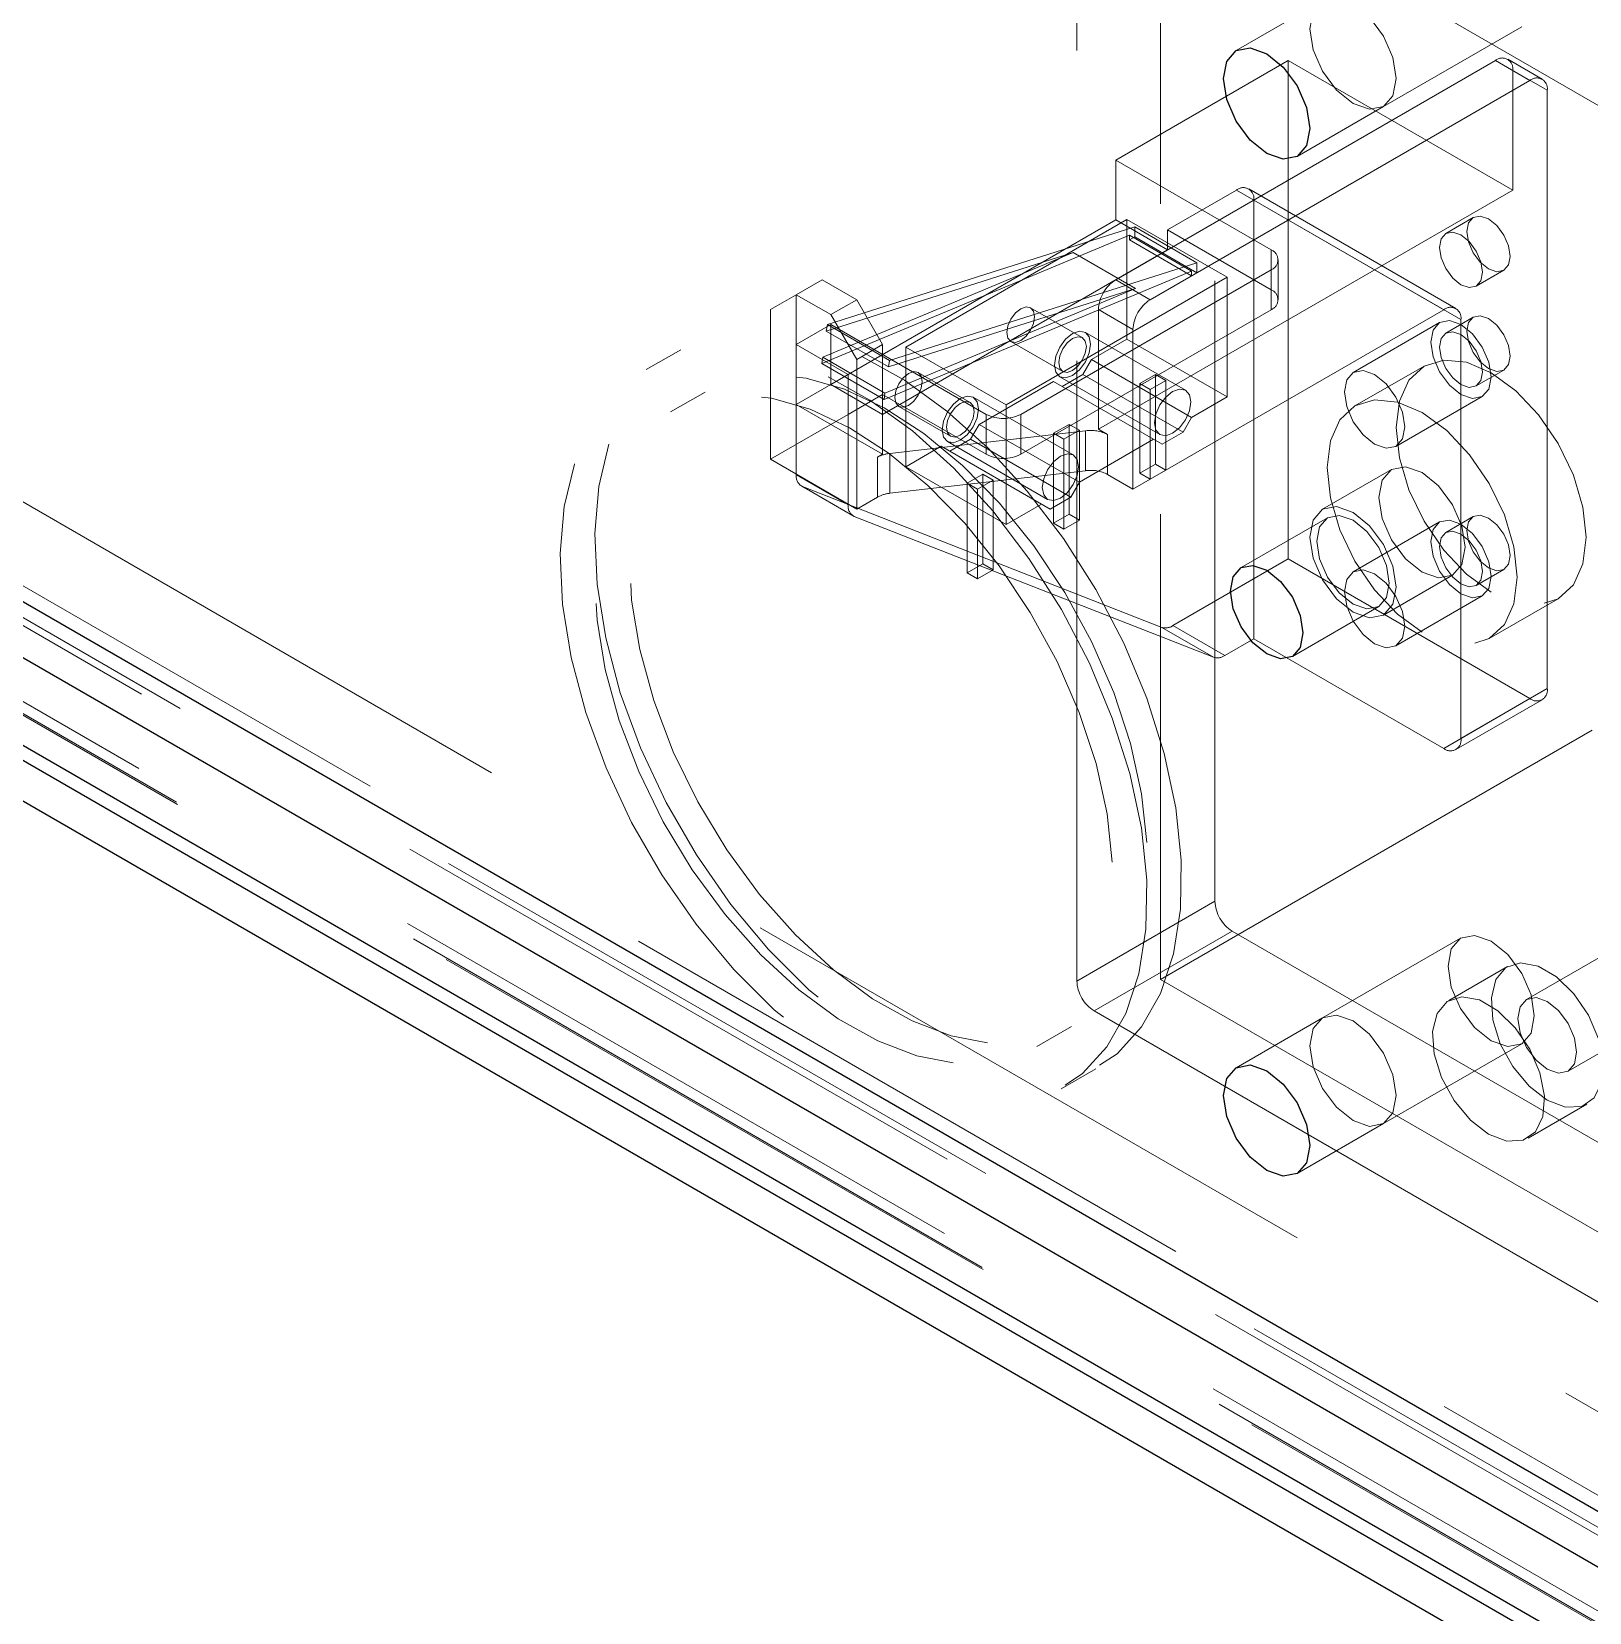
# Model space of a CAD drawing. Header units: millimetres. Extents: x 108 to 5832, y 144 to 4056.
# Drawn here: x 4780.8 to 4844.6, y 2875.1 to 2939.8 of the extents above; entities that cross this region are included whole.
import ezdxf

# ---------------------------------------------------------------- set-up
doc = ezdxf.new("R2010")
doc.units = ezdxf.units.MM
doc.header["$LTSCALE"] = 20
doc.linetypes.add('HIDDEN', pattern=[1.905, 1.27, -0.635])

msp = doc.modelspace()

# ---------------------------------------------------------------- linework, layer by layer
at = {"color": 7, "linetype": 'Continuous', "lineweight": 25}
for p, q in [((4300.955, 3190.995), (5213.123, 2664.412)), ((4300.955, 3187.402), (5213.123, 2660.819)), ((4301.328, 3186.578), (5213.495, 2659.995)), ((4675.12, 2977.28), (4847.654, 2877.678)), ((4847.654, 2869.513), (4675.12, 2969.115))]:
    msp.add_line(p, q, dxfattribs=at)
at = {"color": 1, "linetype": 'HIDDEN', "lineweight": 18}
for p, q in [((5214.254, 2665.065), (4302.793, 3191.24)), ((4302.935, 3191.485), (5214.395, 2665.31)), ((4302.793, 3187.647), (5214.254, 2661.472)), ((4302.835, 3187.555), (5214.295, 2661.38)), ((5214.395, 2661.39), (4302.935, 3187.565)), ((5214.395, 2660.084), (4302.228, 3186.667)), ((4678.656, 2979.321), (4851.19, 2879.719)), ((4673.678, 2978.766), (4849.096, 2877.499)), ((4851.19, 2871.554), (4678.656, 2971.156)), ((4827.042, 2958.165), (4827.042, 2901.007)), ((4829.27, 2904.212), (4829.27, 2951.572)), ((4823.613, 2900.947), (4823.613, 2948.306)), ((4824.32, 2948.714), (4845.533, 2936.468)), ((4833.677, 2941.082), (4830.141, 2939.041)), ((4836.176, 2936.752), (4841.833, 2940.017)), ((4840.76, 2938.641), (4825.204, 2929.661)), ((4832.275, 2938.64), (4825.204, 2934.558)), ((4832.275, 2938.64), (4841.467, 2933.334)), ((4832.275, 2938.64), (4832.275, 2918.227)), ((4842.174, 2937.825), (4840.76, 2938.641)), ((4842.674, 2937.874), (4841.26, 2938.691)), ((4826.618, 2928.844), (4842.174, 2937.825)), ((4841.467, 2938.233), (4842.881, 2937.416)), ((4841.467, 2933.334), (4841.467, 2938.233)), ((4842.881, 2937.416), (4842.881, 2912.92)), ((4832.641, 2934.711), (4836.176, 2936.752)), ((4831.568, 2930.884), (4825.204, 2934.558)), ((4825.204, 2932.109), (4825.204, 2934.558)), ((4841.467, 2933.334), (4824.497, 2923.537)), ((4830.154, 2933.333), (4827.325, 2931.7)), ((4830.154, 2933.333), (4838.639, 2928.435)), ((4839.139, 2928.484), (4830.654, 2933.383)), ((4830.861, 2914.961), (4830.861, 2932.925)), ((4839.346, 2928.027), (4830.861, 2932.925)), ((4825.204, 2932.109), (4813.537, 2925.373)), ((4816.612, 2926.904), (4825.663, 2932.129)), ((4827.325, 2930.884), (4825.204, 2932.109)), ((4825.663, 2932.129), (4829.765, 2929.762)), ((4825.663, 2932.129), (4825.663, 2927.23)), ((4839.852, 2932.211), (4838.721, 2931.558)), ((4825.769, 2931.487), (4813.174, 2926.228)), ((4813.395, 2927.823), (4825.982, 2931.823)), ((4825.769, 2931.293), (4825.769, 2931.487)), ((4825.769, 2931.487), (4828.315, 2930.018)), ((4825.982, 2931.415), (4825.769, 2931.293)), ((4825.982, 2931.823), (4828.527, 2930.354)), ((4825.982, 2931.823), (4825.982, 2931.415)), ((4825.982, 2931.415), (4828.527, 2929.945)), ((4827.325, 2930.884), (4827.325, 2931.7)), ((4831.568, 2929.251), (4827.325, 2931.7)), ((4813.203, 2926.488), (4823.465, 2930.772)), ((4823.465, 2930.772), (4813.349, 2927.558)), ((4827.325, 2930.884), (4815.658, 2924.149)), ((4826.01, 2929.303), (4823.465, 2930.772)), ((4825.769, 2931.293), (4828.315, 2929.823)), ((4831.568, 2929.251), (4831.568, 2930.884)), ((4815.941, 2926.354), (4828.527, 2930.354)), ((4821.315, 2924.149), (4831.568, 2930.068)), ((4828.527, 2930.354), (4828.527, 2929.945)), ((4831.568, 2930.068), (4831.568, 2928.435)), ((4831.861, 2928.843), (4831.861, 2930.476)), ((4813.183, 2929.661), (4812.122, 2929.048)), ((4812.122, 2929.048), (4813.183, 2929.661)), ((4814.597, 2928.844), (4813.183, 2929.661)), ((4828.315, 2930.018), (4815.719, 2924.759)), ((4820.714, 2924.537), (4829.765, 2929.762)), ((4825.204, 2929.661), (4826.618, 2928.844)), ((4828.315, 2929.823), (4828.315, 2930.018)), ((4828.527, 2929.945), (4828.315, 2929.823)), ((4829.765, 2929.762), (4829.765, 2924.862)), ((4839.971, 2929.393), (4841.102, 2930.046)), ((4812.122, 2929.048), (4811.062, 2928.436)), ((4811.062, 2928.436), (4812.122, 2929.048)), ((4812.122, 2929.048), (4813.537, 2928.232)), ((4812.122, 2929.048), (4812.122, 2924.557)), ((4813.537, 2928.232), (4814.597, 2928.844)), ((4814.597, 2928.844), (4815.658, 2927.007)), ((4815.748, 2925.018), (4826.01, 2929.303)), ((4826.01, 2929.303), (4815.894, 2926.088)), ((4811.062, 2928.436), (4811.062, 2922.312)), ((4814.597, 2926.395), (4813.537, 2928.232)), ((4821.315, 2922.516), (4831.568, 2928.435)), ((4823.836, 2927.29), (4821.715, 2928.515)), ((4825.911, 2927.62), (4824.497, 2928.436)), ((4824.497, 2923.537), (4824.497, 2928.436)), ((4838.639, 2928.435), (4825.911, 2921.087)), ((4839.852, 2928.129), (4838.721, 2927.475)), ((4813.537, 2927.823), (4812.122, 2927.006)), ((4813.349, 2927.558), (4813.395, 2927.823)), ((4813.349, 2927.558), (4815.894, 2926.088)), ((4813.395, 2927.823), (4815.941, 2926.354)), ((4813.537, 2927.823), (4819.9, 2924.149)), ((4813.537, 2925.373), (4813.537, 2927.823)), ((4828.062, 2925.139), (4823.961, 2927.507)), ((4825.911, 2921.087), (4825.911, 2927.62)), ((4838.471, 2927.908), (4834.935, 2925.867)), ((4839.346, 2910.879), (4839.346, 2928.027)), ((4814.244, 2925.782), (4812.122, 2927.006)), ((4815.658, 2927.007), (4814.597, 2926.395)), ((4815.658, 2927.007), (4815.658, 2922.516)), ((4816.612, 2922.005), (4816.612, 2926.904)), ((4816.612, 2926.904), (4820.714, 2924.537)), ((4820.915, 2927.129), (4823.036, 2925.905)), ((4825.663, 2927.23), (4824.214, 2926.393)), ((4825.663, 2927.23), (4829.765, 2924.862)), ((4807.39, 2926.795), (4805.976, 2925.979)), ((4813.174, 2926.228), (4813.203, 2926.488)), ((4813.174, 2926.228), (4815.719, 2924.759)), ((4813.203, 2926.488), (4815.748, 2925.018)), ((4814.597, 2926.395), (4814.597, 2920.271)), ((4815.894, 2926.088), (4815.941, 2926.354)), ((4824.214, 2926.393), (4823.86, 2925.781)), ((4828.315, 2924.026), (4824.214, 2926.393)), ((4812.122, 2924.557), (4814.244, 2925.782)), ((4814.244, 2925.782), (4814.244, 2924.149)), ((4819.24, 2924.637), (4817.118, 2925.862)), ((4822.911, 2925.688), (4827.012, 2923.32)), ((4823.86, 2925.781), (4823.012, 2925.291)), ((4827.962, 2923.413), (4823.86, 2925.781)), ((4826.194, 2925.414), (4826.83, 2925.781)), ((4826.618, 2925.169), (4827.254, 2925.536)), ((4826.83, 2925.781), (4826.83, 2922.107)), ((4826.83, 2925.781), (4827.254, 2925.536)), ((4827.254, 2925.536), (4827.254, 2921.862)), ((4837.834, 2926.124), (4835.005, 2924.491)), ((4839.971, 2925.31), (4841.102, 2925.963)), ((4808.39, 2925.063), (4806.976, 2924.247)), ((4813.537, 2925.373), (4815.658, 2924.149)), ((4815.658, 2924.965), (4814.244, 2924.149)), ((4815.658, 2924.965), (4819.9, 2922.516)), ((4815.719, 2924.759), (4815.748, 2925.018)), ((4822.658, 2925.495), (4819.618, 2923.74)), ((4826.759, 2923.128), (4822.658, 2925.495)), ((4823.012, 2925.291), (4822.658, 2925.495)), ((4827.113, 2922.923), (4823.012, 2925.291)), ((4826.194, 2921.739), (4826.194, 2925.414)), ((4826.194, 2925.414), (4826.618, 2925.169)), ((4826.618, 2921.494), (4826.618, 2925.169)), ((4815.658, 2922.516), (4812.122, 2924.557)), ((4812.122, 2924.557), (4812.122, 2921.671)), ((4816.319, 2924.476), (4818.44, 2923.251)), ((4823.466, 2922.486), (4819.365, 2924.854)), ((4820.714, 2919.637), (4820.714, 2924.537)), ((4829.765, 2924.862), (4828.315, 2924.026)), ((4836.685, 2922.836), (4840.221, 2924.877)), ((4814.244, 2924.149), (4811.062, 2922.312)), ((4814.244, 2920.447), (4814.244, 2924.149)), ((4819.618, 2923.74), (4819.264, 2923.128)), ((4823.719, 2921.372), (4819.618, 2923.74)), ((4819.9, 2924.149), (4819.9, 2922.516)), ((4821.315, 2922.516), (4821.315, 2924.149)), ((4822.658, 2923.373), (4823.295, 2923.74)), ((4823.295, 2923.74), (4823.295, 2920.066)), ((4823.295, 2923.74), (4823.719, 2923.495)), ((4828.315, 2924.026), (4827.962, 2923.413)), ((4815.955, 2922.55), (4823.972, 2923.476)), ((4818.315, 2923.035), (4822.416, 2920.667)), ((4819.264, 2923.128), (4818.416, 2922.638)), ((4823.365, 2920.76), (4819.264, 2923.128)), ((4822.658, 2919.698), (4822.658, 2923.373)), ((4822.658, 2923.373), (4823.082, 2923.128)), ((4823.082, 2923.128), (4823.719, 2923.495)), ((4823.082, 2919.453), (4823.082, 2923.128)), ((4823.719, 2923.495), (4823.719, 2919.821)), ((4826.759, 2923.128), (4823.719, 2921.372)), ((4823.972, 2921.843), (4823.972, 2923.476)), ((4824.497, 2923.537), (4824.875, 2923.318)), ((4824.875, 2923.318), (4824.875, 2921.685)), ((4827.113, 2922.923), (4826.759, 2923.128)), ((4827.962, 2923.413), (4827.113, 2922.923)), ((4811.062, 2922.312), (4814.597, 2920.271)), ((4815.444, 2922.393), (4815.658, 2922.516)), ((4815.444, 2920.759), (4815.444, 2922.393)), ((4815.955, 2922.55), (4815.955, 2920.917)), ((4818.062, 2922.842), (4816.612, 2922.005)), ((4822.163, 2920.474), (4818.062, 2922.842)), ((4818.416, 2922.638), (4818.062, 2922.842)), ((4822.517, 2920.27), (4818.416, 2922.638)), ((4812.122, 2921.671), (4814.244, 2920.447)), ((4823.972, 2921.843), (4815.955, 2920.917)), ((4816.612, 2922.005), (4820.714, 2919.637)), ((4819.123, 2921.332), (4819.759, 2921.699)), ((4819.759, 2921.699), (4819.759, 2918.025)), ((4819.759, 2921.699), (4820.183, 2921.454)), ((4825.911, 2921.087), (4824.875, 2921.685)), ((4826.83, 2922.107), (4826.194, 2921.739)), ((4826.194, 2921.739), (4826.618, 2921.494)), ((4827.254, 2921.862), (4826.618, 2921.494)), ((4826.83, 2922.107), (4827.254, 2921.862)), ((4836.505, 2921.893), (4833.677, 2920.26)), ((4812.329, 2921.214), (4814.451, 2919.989)), ((4814.496, 2919.967), (4812.375, 2921.192)), ((4827.094, 2915.427), (4812.375, 2921.192)), ((4819.123, 2917.657), (4819.123, 2921.332)), ((4819.123, 2921.332), (4819.547, 2921.087)), ((4819.547, 2921.087), (4820.183, 2921.454)), ((4819.547, 2917.412), (4819.547, 2921.087)), ((4820.183, 2921.454), (4820.183, 2917.78)), ((4823.719, 2921.372), (4823.365, 2920.76)), ((4815.444, 2920.759), (4814.597, 2920.271)), ((4822.163, 2920.474), (4820.714, 2919.637)), ((4822.517, 2920.27), (4822.163, 2920.474)), ((4823.365, 2920.76), (4822.517, 2920.27)), ((4829.215, 2914.202), (4814.496, 2919.967)), ((4823.295, 2920.066), (4822.658, 2919.698)), ((4823.719, 2919.821), (4823.082, 2919.453)), ((4823.295, 2920.066), (4823.719, 2919.821)), ((4833.877, 2919.914), (4830.341, 2917.873)), ((4838.471, 2919.743), (4834.935, 2917.702)), ((4839.852, 2919.963), (4838.721, 2919.31)), ((4822.658, 2919.698), (4823.082, 2919.453)), ((4819.759, 2918.025), (4819.123, 2917.657)), ((4820.183, 2917.78), (4819.547, 2917.412)), ((4819.759, 2918.025), (4820.183, 2917.78)), ((4832.275, 2918.227), (4827.548, 2915.498)), ((4832.275, 2918.227), (4842.174, 2912.512)), ((4839.971, 2917.145), (4841.102, 2917.798)), ((4819.123, 2917.657), (4819.547, 2917.412)), ((4836.176, 2915.93), (4839.005, 2917.563)), ((4836.685, 2914.671), (4840.221, 2916.712)), ((4840.505, 2914.965), (4843.333, 2916.598)), ((4832.441, 2914.235), (4835.976, 2916.276)), ((4827.094, 2915.427), (4829.215, 2914.202)), ((4829.67, 2914.273), (4827.548, 2915.498)), ((4829.67, 2914.273), (4830.861, 2914.961)), ((4830.861, 2914.961), (4838.639, 2910.471)), ((4839.346, 2910.879), (4842.881, 2912.92)), ((4842.174, 2912.512), (4838.639, 2910.471)), ((4839.139, 2910.421), (4842.674, 2912.462)), ((4827.042, 2901.007), (4844.72, 2911.212)), ((4857.305, 2909.011), (4842.032, 2900.194)), ((4843.731, 2897.25), (4859.005, 2906.067)), ((4829.27, 2904.212), (4823.613, 2900.947)), ((4824.32, 2899.722), (4829.977, 2902.988)), ((4851.19, 2890.742), (4829.977, 2902.988)), ((4839.333, 2902.704), (4833.677, 2899.439)), ((4827.042, 2901.007), (4853.311, 2885.842)), ((4841.257, 2901.537), (4838.852, 2900.149)), ((4845.533, 2887.476), (4824.32, 2899.722)), ((4821.975, 2898.265), (4823.389, 2899.082)), ((4833.677, 2899.439), (4830.141, 2897.397)), ((4836.176, 2895.108), (4841.833, 2898.374)), ((4822.974, 2896.533), (4824.389, 2897.35)), ((4842.102, 2894.519), (4844.506, 2895.907)), ((4832.641, 2893.067), (4836.176, 2895.108))]:
    msp.add_line(p, q, dxfattribs=at)
at = {"color": 1, "linetype": 'HIDDEN', "lineweight": 18, "flags": 128}
for points in [[(4834.926, 2936.876), (4834.25, 2937.421), (4833.676, 2938.195), (4833.293, 2939.079), (4833.159, 2939.937), (4833.293, 2940.641), (4833.676, 2941.082), (4834.25, 2941.193), (4834.926, 2940.958), (4835.603, 2940.412), (4836.176, 2939.639), (4836.56, 2938.755), (4836.694, 2937.896), (4836.56, 2937.193), (4836.176, 2936.752), (4835.603, 2936.64), (4834.926, 2936.876)], [(4833.159, 2939.937), (4833.293, 2940.641), (4833.676, 2941.082), (4834.25, 2941.193), (4834.926, 2940.958), (4835.603, 2940.412), (4836.176, 2939.639), (4836.56, 2938.755), (4836.694, 2937.896), (4836.56, 2937.193), (4836.176, 2936.752), (4835.603, 2936.64), (4834.926, 2936.876), (4834.25, 2937.421), (4833.676, 2938.195), (4833.293, 2939.079), (4833.159, 2939.937)], [(4841.361, 2930.618), (4841.294, 2931.048), (4841.102, 2931.49), (4840.816, 2931.876), (4840.477, 2932.149), (4840.139, 2932.267), (4839.852, 2932.211), (4839.661, 2931.991), (4839.593, 2931.639), (4839.661, 2931.209), (4839.852, 2930.768), (4840.139, 2930.381), (4840.477, 2930.108), (4840.816, 2929.99), (4841.102, 2930.046), (4841.294, 2930.267), (4841.361, 2930.618)], [(4840.23, 2929.965), (4840.163, 2930.395), (4839.971, 2930.836), (4839.684, 2931.223), (4839.346, 2931.496), (4839.008, 2931.614), (4838.721, 2931.558), (4838.529, 2931.338), (4838.462, 2930.986), (4838.529, 2930.556), (4838.721, 2930.115), (4839.008, 2929.728), (4839.346, 2929.455), (4839.684, 2929.337), (4839.971, 2929.393), (4840.163, 2929.613), (4840.23, 2929.965)], [(4820.749, 2927.496), (4820.792, 2927.77), (4820.915, 2928.053), (4821.098, 2928.301), (4821.315, 2928.475), (4821.531, 2928.551), (4821.715, 2928.515), (4821.837, 2928.374), (4821.88, 2928.149), (4821.837, 2927.874), (4821.715, 2927.591), (4821.531, 2927.344), (4821.315, 2927.169), (4821.098, 2927.094), (4820.915, 2927.129), (4820.792, 2927.27), (4820.749, 2927.496)], [(4841.361, 2926.536), (4841.294, 2926.965), (4841.102, 2927.407), (4840.816, 2927.794), (4840.477, 2928.067), (4840.139, 2928.184), (4839.852, 2928.128), (4839.661, 2927.908), (4839.593, 2927.556), (4839.661, 2927.127), (4839.852, 2926.685), (4840.139, 2926.298), (4840.477, 2926.025), (4840.816, 2925.908), (4841.102, 2925.963), (4841.294, 2926.184), (4841.361, 2926.536)], [(4827.892, 2905.898), (4827.669, 2908.037), (4827.195, 2910.261), (4826.48, 2912.525), (4825.539, 2914.779), (4824.393, 2916.975), (4823.065, 2919.067), (4821.584, 2921.009), (4819.982, 2922.761), (4818.293, 2924.285), (4816.553, 2925.549), (4814.798, 2926.526), (4813.067, 2927.195), (4811.395, 2927.541), (4809.82, 2927.558), (4808.374, 2927.245), (4807.088, 2926.608), (4805.99, 2925.661), (4805.102, 2924.425), (4804.445, 2922.926), (4804.031, 2921.195), (4803.871, 2919.27), (4803.966, 2917.191), (4804.316, 2915.004), (4804.912, 2912.753), (4805.742, 2910.489), (4806.788, 2908.258), (4808.029, 2906.108), (4809.437, 2904.086), (4810.982, 2902.233), (4812.632, 2900.591), (4814.352, 2899.193), (4816.104, 2898.07), (4817.852, 2897.245), (4819.558, 2896.736), (4821.185, 2896.554), (4822.7, 2896.702), (4824.07, 2897.179), (4825.265, 2897.972), (4826.26, 2899.067), (4827.035, 2900.438), (4827.572, 2902.058), (4827.86, 2903.89), (4827.892, 2905.898)], [(4822.694, 2926.169), (4822.75, 2926.53), (4822.911, 2926.901), (4823.152, 2927.226), (4823.436, 2927.455), (4823.72, 2927.554), (4823.961, 2927.507), (4824.122, 2927.322), (4824.178, 2927.026), (4824.122, 2926.665), (4823.961, 2926.294), (4823.72, 2925.969), (4823.436, 2925.74), (4823.152, 2925.641), (4822.911, 2925.688), (4822.75, 2925.873), (4822.694, 2926.169)], [(4840.583, 2925.678), (4840.489, 2926.28), (4840.221, 2926.898), (4839.819, 2927.44), (4839.346, 2927.822), (4838.872, 2927.986), (4838.471, 2927.908), (4838.203, 2927.6), (4838.108, 2927.107), (4838.203, 2926.506), (4838.471, 2925.887), (4838.872, 2925.346), (4839.346, 2924.964), (4839.819, 2924.799), (4840.221, 2924.877), (4840.489, 2925.186), (4840.583, 2925.678)], [(4840.23, 2925.882), (4840.163, 2926.312), (4839.971, 2926.754), (4839.684, 2927.14), (4839.346, 2927.413), (4839.008, 2927.531), (4838.721, 2927.475), (4838.529, 2927.255), (4838.462, 2926.903), (4838.529, 2926.474), (4838.721, 2926.032), (4839.008, 2925.645), (4839.346, 2925.372), (4839.684, 2925.255), (4839.971, 2925.31), (4840.163, 2925.531), (4840.23, 2925.882)], [(4824.002, 2926.924), (4823.959, 2927.149), (4823.836, 2927.29), (4823.653, 2927.326), (4823.436, 2927.251), (4823.22, 2927.076), (4823.036, 2926.828), (4822.913, 2926.546), (4822.87, 2926.271), (4822.913, 2926.046), (4823.036, 2925.905), (4823.22, 2925.869), (4823.436, 2925.944), (4823.653, 2926.119), (4823.836, 2926.366), (4823.959, 2926.649), (4824.002, 2926.924)], [(4826.478, 2905.081), (4826.255, 2907.22), (4825.781, 2909.445), (4825.066, 2911.708), (4824.125, 2913.962), (4822.979, 2916.158), (4821.651, 2918.25), (4820.17, 2920.193), (4818.568, 2921.945), (4816.879, 2923.469), (4815.138, 2924.733), (4813.384, 2925.71), (4811.652, 2926.378), (4809.981, 2926.725), (4808.406, 2926.742), (4806.96, 2926.428), (4805.674, 2925.792), (4804.575, 2924.845), (4803.688, 2923.609), (4803.031, 2922.109), (4802.617, 2920.379), (4802.456, 2918.453), (4802.552, 2916.375), (4802.901, 2914.187), (4803.498, 2911.937), (4804.328, 2909.672), (4805.374, 2907.441), (4806.615, 2905.292), (4808.023, 2903.269), (4809.568, 2901.417), (4811.218, 2899.774), (4812.938, 2898.377), (4814.69, 2897.253), (4816.437, 2896.428), (4818.143, 2895.919), (4819.771, 2895.737), (4821.286, 2895.886), (4822.655, 2896.362), (4823.851, 2897.156), (4824.846, 2898.25), (4825.621, 2899.622), (4826.158, 2901.241), (4826.445, 2903.074), (4826.478, 2905.081)], [(4840.583, 2916.87), (4839.577, 2917.604), (4838.639, 2918.594), (4837.833, 2919.773), (4837.215, 2921.06), (4836.827, 2922.367), (4836.694, 2923.606), (4836.827, 2924.692), (4837.215, 2925.551), (4837.833, 2926.124), (4838.639, 2926.373), (4839.577, 2926.28), (4840.583, 2925.852), (4841.59, 2925.118), (4842.528, 2924.128), (4843.333, 2922.949), (4843.951, 2921.662), (4844.34, 2920.355), (4844.472, 2919.116), (4844.34, 2918.03), (4843.951, 2917.171), (4843.333, 2916.598), (4842.528, 2916.349), (4841.59, 2916.442), (4840.583, 2916.87)], [(4826.48, 2906.624), (4826.268, 2908.606), (4825.813, 2910.668), (4825.125, 2912.764), (4824.22, 2914.844), (4823.121, 2916.858), (4821.851, 2918.761), (4820.442, 2920.506), (4818.927, 2922.054), (4817.34, 2923.368), (4815.719, 2924.417), (4814.102, 2925.177), (4812.527, 2925.63), (4811.031, 2925.765), (4809.649, 2925.579), (4808.413, 2925.076), (4807.352, 2924.269), (4806.491, 2923.175), (4805.851, 2921.822), (4805.446, 2920.24), (4805.285, 2918.466), (4805.374, 2916.543), (4805.708, 2914.515), (4806.282, 2912.429), (4807.08, 2910.336), (4808.085, 2908.283), (4809.273, 2906.318), (4810.616, 2904.489), (4812.083, 2902.837), (4813.639, 2901.402), (4815.248, 2900.217), (4816.871, 2899.31), (4818.472, 2898.702), (4820.012, 2898.407), (4821.455, 2898.433), (4822.768, 2898.778), (4823.92, 2899.435), (4824.884, 2900.388), (4825.636, 2901.615), (4826.161, 2903.088), (4826.444, 2904.77), (4826.48, 2906.624)], [(4816.153, 2924.842), (4816.196, 2925.117), (4816.319, 2925.4), (4816.502, 2925.647), (4816.719, 2925.822), (4816.935, 2925.897), (4817.118, 2925.862), (4817.241, 2925.72), (4817.284, 2925.495), (4817.241, 2925.22), (4817.118, 2924.938), (4816.935, 2924.69), (4816.719, 2924.516), (4816.502, 2924.44), (4816.319, 2924.476), (4816.196, 2924.617), (4816.153, 2924.842)], [(4837.048, 2923.637), (4836.954, 2924.239), (4836.685, 2924.857), (4836.284, 2925.399), (4835.81, 2925.781), (4835.337, 2925.945), (4834.935, 2925.867), (4834.667, 2925.559), (4834.573, 2925.066), (4834.667, 2924.465), (4834.935, 2923.846), (4835.337, 2923.305), (4835.81, 2922.923), (4836.284, 2922.758), (4836.685, 2922.836), (4836.954, 2923.145), (4837.048, 2923.637)], [(4825.066, 2905.808), (4824.854, 2907.789), (4824.399, 2909.852), (4823.711, 2911.948), (4822.806, 2914.027), (4821.706, 2916.042), (4820.437, 2917.944), (4819.028, 2919.69), (4817.512, 2921.238), (4815.926, 2922.552), (4814.305, 2923.601), (4812.688, 2924.361), (4811.113, 2924.813), (4809.617, 2924.948), (4808.234, 2924.762), (4806.998, 2924.26), (4805.938, 2923.452), (4805.077, 2922.359), (4804.437, 2921.005), (4804.031, 2919.423), (4803.871, 2917.65), (4803.959, 2915.727), (4804.294, 2913.698), (4804.868, 2911.613), (4805.666, 2909.519), (4806.671, 2907.466), (4807.859, 2905.502), (4809.202, 2903.673), (4810.669, 2902.021), (4812.225, 2900.586), (4813.833, 2899.401), (4815.457, 2898.494), (4817.058, 2897.886), (4818.598, 2897.591), (4820.041, 2897.617), (4821.354, 2897.962), (4822.506, 2898.619), (4823.47, 2899.572), (4824.222, 2900.799), (4824.746, 2902.271), (4825.03, 2903.954), (4825.066, 2905.808)], [(4818.097, 2923.516), (4818.154, 2923.876), (4818.315, 2924.247), (4818.556, 2924.572), (4818.84, 2924.801), (4819.124, 2924.9), (4819.365, 2924.853), (4819.526, 2924.668), (4819.582, 2924.373), (4819.526, 2924.012), (4819.365, 2923.641), (4819.124, 2923.316), (4818.84, 2923.087), (4818.556, 2922.988), (4818.315, 2923.035), (4818.154, 2923.22), (4818.097, 2923.516)], [(4826.795, 2923.801), (4826.851, 2924.162), (4827.012, 2924.533), (4827.253, 2924.858), (4827.537, 2925.087), (4827.821, 2925.186), (4828.062, 2925.139), (4828.223, 2924.954), (4828.28, 2924.658), (4828.223, 2924.298), (4828.062, 2923.927), (4827.821, 2923.602), (4827.537, 2923.373), (4827.253, 2923.274), (4827.012, 2923.321), (4826.851, 2923.506), (4826.795, 2923.801)], [(4819.406, 2924.271), (4819.362, 2924.496), (4819.24, 2924.637), (4819.056, 2924.673), (4818.84, 2924.597), (4818.623, 2924.423), (4818.44, 2924.175), (4818.317, 2923.892), (4818.274, 2923.618), (4818.317, 2923.392), (4818.44, 2923.251), (4818.623, 2923.216), (4818.84, 2923.291), (4819.056, 2923.466), (4819.24, 2923.713), (4819.362, 2923.996), (4819.406, 2924.271)], [(4837.755, 2915.237), (4836.748, 2915.971), (4835.81, 2916.961), (4835.005, 2918.14), (4834.387, 2919.427), (4833.998, 2920.734), (4833.866, 2921.973), (4833.998, 2923.059), (4834.387, 2923.918), (4835.005, 2924.491), (4835.81, 2924.74), (4836.748, 2924.647), (4837.755, 2924.219), (4838.761, 2923.485), (4839.699, 2922.495), (4840.505, 2921.316), (4841.123, 2920.029), (4841.511, 2918.722), (4841.644, 2917.483), (4841.511, 2916.397), (4841.123, 2915.538), (4840.505, 2914.965), (4839.699, 2914.716), (4838.761, 2914.809), (4837.755, 2915.237)], [(4822.199, 2921.148), (4822.255, 2921.509), (4822.416, 2921.88), (4822.657, 2922.205), (4822.941, 2922.434), (4823.225, 2922.533), (4823.466, 2922.486), (4823.627, 2922.301), (4823.684, 2922.005), (4823.627, 2921.644), (4823.466, 2921.273), (4823.225, 2920.949), (4822.941, 2920.719), (4822.657, 2920.62), (4822.416, 2920.667), (4822.255, 2920.852), (4822.199, 2921.148)], [(4837.755, 2917.687), (4838.431, 2917.451), (4839.005, 2917.563), (4839.388, 2918.004), (4839.523, 2918.707), (4839.388, 2919.566), (4839.005, 2920.45), (4838.431, 2921.223), (4837.755, 2921.769), (4837.078, 2922.004), (4836.505, 2921.893), (4836.122, 2921.452), (4835.987, 2920.748), (4836.122, 2919.89), (4836.505, 2919.006), (4837.078, 2918.233), (4837.755, 2917.687)], [(4834.926, 2916.054), (4834.25, 2916.6), (4833.676, 2917.373), (4833.293, 2918.257), (4833.159, 2919.116), (4833.293, 2919.819), (4833.676, 2920.26), (4834.25, 2920.372), (4834.926, 2920.136), (4835.603, 2919.591), (4836.176, 2918.817), (4836.56, 2917.933), (4836.694, 2917.075), (4836.56, 2916.371), (4836.176, 2915.93), (4835.603, 2915.819), (4834.926, 2916.054)], [(4833.442, 2918.952), (4833.555, 2919.543), (4833.877, 2919.914), (4834.358, 2920.007), (4834.926, 2919.81), (4835.495, 2919.351), (4835.977, 2918.701), (4836.298, 2917.959), (4836.411, 2917.238), (4836.298, 2916.647), (4835.977, 2916.276), (4835.495, 2916.183), (4834.926, 2916.38), (4834.358, 2916.839), (4833.877, 2917.489), (4833.555, 2918.231), (4833.442, 2918.952)], [(4840.583, 2917.513), (4840.489, 2918.114), (4840.221, 2918.733), (4839.819, 2919.274), (4839.346, 2919.656), (4838.872, 2919.821), (4838.471, 2919.743), (4838.203, 2919.434), (4838.108, 2918.942), (4838.203, 2918.341), (4838.471, 2917.722), (4838.872, 2917.181), (4839.346, 2916.798), (4839.819, 2916.634), (4840.221, 2916.712), (4840.489, 2917.021), (4840.583, 2917.513)], [(4841.361, 2918.37), (4841.294, 2918.8), (4841.102, 2919.241), (4840.816, 2919.628), (4840.477, 2919.901), (4840.139, 2920.019), (4839.852, 2919.963), (4839.661, 2919.743), (4839.593, 2919.391), (4839.661, 2918.961), (4839.852, 2918.52), (4840.139, 2918.133), (4840.477, 2917.86), (4840.816, 2917.742), (4841.102, 2917.798), (4841.294, 2918.019), (4841.361, 2918.37)], [(4840.23, 2917.717), (4840.163, 2918.147), (4839.971, 2918.588), (4839.684, 2918.975), (4839.346, 2919.248), (4839.008, 2919.366), (4838.721, 2919.31), (4838.529, 2919.089), (4838.462, 2918.738), (4838.529, 2918.308), (4838.721, 2917.867), (4839.008, 2917.48), (4839.346, 2917.207), (4839.684, 2917.089), (4839.971, 2917.145), (4840.163, 2917.365), (4840.23, 2917.717)], [(4837.048, 2915.472), (4836.954, 2916.073), (4836.685, 2916.692), (4836.284, 2917.233), (4835.81, 2917.615), (4835.337, 2917.78), (4834.935, 2917.702), (4834.667, 2917.393), (4834.573, 2916.901), (4834.667, 2916.3), (4834.935, 2915.681), (4835.337, 2915.14), (4835.81, 2914.757), (4836.284, 2914.593), (4836.685, 2914.671), (4836.954, 2914.98), (4837.048, 2915.472)], [(4840.583, 2898.498), (4839.907, 2899.044), (4839.333, 2899.817), (4838.95, 2900.701), (4838.816, 2901.559), (4838.95, 2902.263), (4839.333, 2902.704), (4839.907, 2902.815), (4840.583, 2902.58), (4841.26, 2902.034), (4841.833, 2901.261), (4842.217, 2900.377), (4842.351, 2899.518), (4842.217, 2898.815), (4841.833, 2898.374), (4841.26, 2898.262), (4840.583, 2898.498)], [(4842.881, 2896.068), (4843.628, 2895.781), (4844.293, 2895.813), (4844.805, 2896.16), (4845.109, 2896.784), (4845.172, 2897.619), (4844.986, 2898.573), (4844.572, 2899.543), (4843.975, 2900.424), (4843.26, 2901.121), (4842.503, 2901.558), (4841.788, 2901.687), (4841.191, 2901.495), (4840.777, 2901.003), (4840.591, 2900.263), (4840.654, 2899.357), (4840.958, 2898.381), (4841.47, 2897.443), (4842.135, 2896.643), (4842.881, 2896.068)], [(4840.477, 2894.68), (4841.223, 2894.393), (4841.889, 2894.425), (4842.401, 2894.772), (4842.705, 2895.396), (4842.768, 2896.231), (4842.582, 2897.185), (4842.168, 2898.155), (4841.571, 2899.037), (4840.856, 2899.733), (4840.099, 2900.17), (4839.384, 2900.299), (4838.787, 2900.107), (4838.373, 2899.615), (4838.187, 2898.875), (4838.25, 2897.969), (4838.553, 2896.993), (4839.066, 2896.055), (4839.731, 2895.255), (4840.477, 2894.68)], [(4842.881, 2897.334), (4843.341, 2897.174), (4843.731, 2897.25), (4843.992, 2897.55), (4844.084, 2898.028), (4843.992, 2898.612), (4843.731, 2899.213), (4843.341, 2899.739), (4842.881, 2900.11), (4842.421, 2900.27), (4842.031, 2900.194), (4841.771, 2899.894), (4841.679, 2899.416), (4841.771, 2898.832), (4842.031, 2898.231), (4842.421, 2897.705), (4842.881, 2897.334)], [(4834.926, 2895.232), (4834.25, 2895.778), (4833.676, 2896.551), (4833.293, 2897.435), (4833.159, 2898.294), (4833.293, 2898.997), (4833.676, 2899.438), (4834.25, 2899.55), (4834.926, 2899.315), (4835.603, 2898.769), (4836.176, 2897.995), (4836.56, 2897.112), (4836.694, 2896.253), (4836.56, 2895.549), (4836.176, 2895.108), (4835.603, 2894.997), (4834.926, 2895.232)], [(4833.159, 2898.294), (4833.293, 2898.997), (4833.676, 2899.438), (4834.25, 2899.55), (4834.926, 2899.315), (4835.603, 2898.769), (4836.176, 2897.995), (4836.56, 2897.112), (4836.694, 2896.253), (4836.56, 2895.549), (4836.176, 2895.108), (4835.603, 2894.997), (4834.926, 2895.232), (4834.25, 2895.778), (4833.676, 2896.551), (4833.293, 2897.435), (4833.159, 2898.294)]]:
    msp.add_lwpolyline(points, dxfattribs=at)
at = {"color": 7, "linetype": 'Continuous', "lineweight": 25, "flags": 128}
for points in [[(4829.623, 2937.896), (4829.758, 2938.6), (4830.141, 2939.041), (4830.715, 2939.152), (4831.391, 2938.917), (4832.068, 2938.371), (4832.641, 2937.598), (4833.024, 2936.714), (4833.159, 2935.855), (4833.024, 2935.152), (4832.641, 2934.711), (4832.068, 2934.599), (4831.391, 2934.835), (4830.715, 2935.38), (4830.141, 2936.154), (4829.758, 2937.038), (4829.623, 2937.896)], [(4829.906, 2916.911), (4830.019, 2917.502), (4830.341, 2917.873), (4830.823, 2917.966), (4831.391, 2917.769), (4831.959, 2917.31), (4832.441, 2916.66), (4832.763, 2915.918), (4832.876, 2915.197), (4832.763, 2914.606), (4832.441, 2914.235), (4831.959, 2914.142), (4831.391, 2914.339), (4830.823, 2914.798), (4830.341, 2915.448), (4830.019, 2916.19), (4829.906, 2916.911)], [(4829.623, 2896.253), (4829.758, 2896.956), (4830.141, 2897.397), (4830.715, 2897.509), (4831.391, 2897.274), (4832.068, 2896.728), (4832.641, 2895.954), (4833.024, 2895.071), (4833.159, 2894.212), (4833.024, 2893.508), (4832.641, 2893.067), (4832.068, 2892.956), (4831.391, 2893.191), (4830.715, 2893.737), (4830.141, 2894.51), (4829.758, 2895.394), (4829.623, 2896.253)]]:
    msp.add_lwpolyline(points, dxfattribs=at)
at = {"color": 1, "linetype": 'HIDDEN', "lineweight": 18}
for centre, radius, start, end in [((4841.036, 2938.303), 0.437, 350.78829, 129.198), ((4842.45, 2937.486), 0.437, 350.78829, 129.198), ((4830.43, 2932.995), 0.437, 350.78871, 129.20941), ((4831.413, 2930.476), 0.437, 290.78504, 69.22087), ((4826.032, 2928.366), 1.537, 122.60926, 177.39173), ((4827.446, 2927.55), 1.537, 122.60926, 177.39173), ((4831.413, 2928.843), 0.437, 290.78504, 69.22087), ((4838.915, 2928.096), 0.437, 350.78871, 129.20941), ((4820.608, 2925.514), 1.537, 242.60947, 297.38954), ((4824.174, 2921.972), 1.518, 62.50547, 97.66294), ((4816.086, 2921.218), 1.339, 95.64322, 118.69154), ((4820.608, 2923.881), 1.537, 242.60947, 297.38954), ((4812.596, 2921.614), 0.477, 173.11076, 242.4286), ((4824.174, 2920.339), 1.518, 62.50547, 97.66294), ((4814.717, 2920.39), 0.477, 173.11076, 242.4286), ((4816.086, 2919.585), 1.339, 95.64322, 118.69154), ((4827.246, 2915.939), 0.535, 253.43763, 304.39495), ((4829.367, 2914.715), 0.535, 253.43763, 304.39495), ((4842.45, 2912.85), 0.437, 230.80141, 9.20935), ((4838.915, 2910.809), 0.437, 230.80141, 9.20935), ((4830.805, 2904.282), 1.537, 182.60794, 237.396), ((4825.148, 2901.017), 1.537, 182.60794, 237.396)]:
    msp.add_arc(centre, radius, start, end, dxfattribs=at)

doc.saveas('drawing.dxf')
